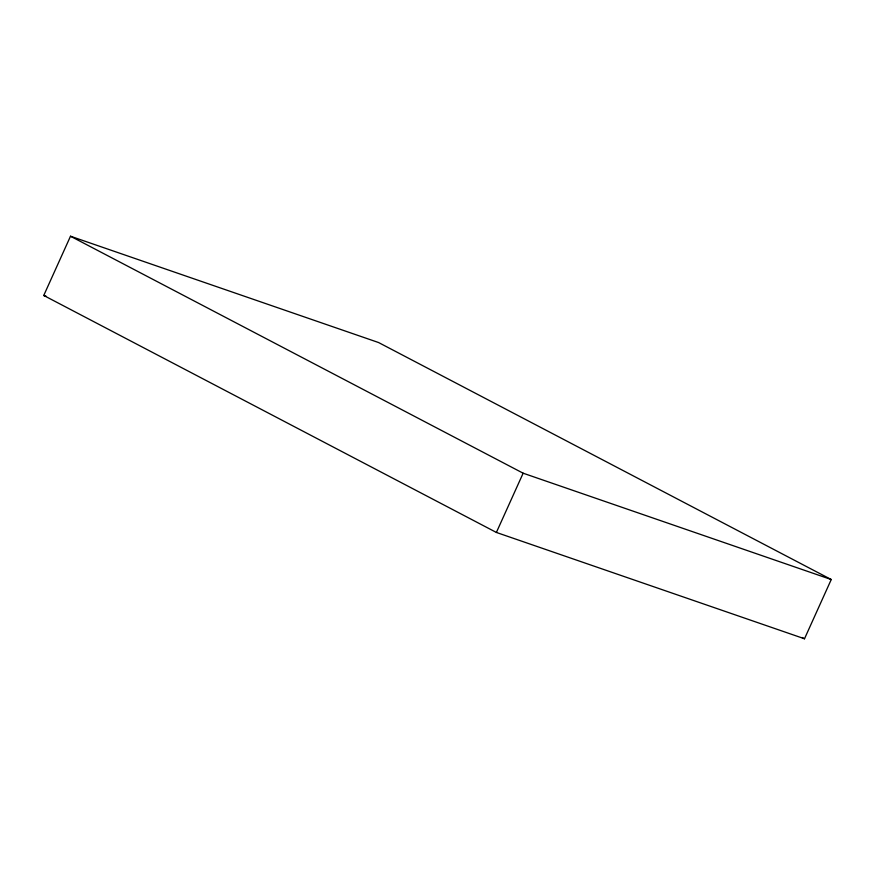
<?xml version="1.0" encoding="UTF-8"?>
<svg xmlns="http://www.w3.org/2000/svg" width="875" height="875" viewBox="0 0 875 875"><rect width="100%" height="100%" fill="white"/><g stroke="black" fill="none" stroke-linecap="round" stroke-linejoin="round"><path stroke-width="1.31" d="M43.75 295.466L70.503 236.228L378.613 342.552L831.25 579.534L804.497 638.772L496.387 532.448L43.75 295.466L46.331 296.352M496.387 532.448L523.141 473.2L831.25 579.534M70.503 236.228L523.141 473.2M802.08 637.503L804.497 638.772"/></g></svg>
